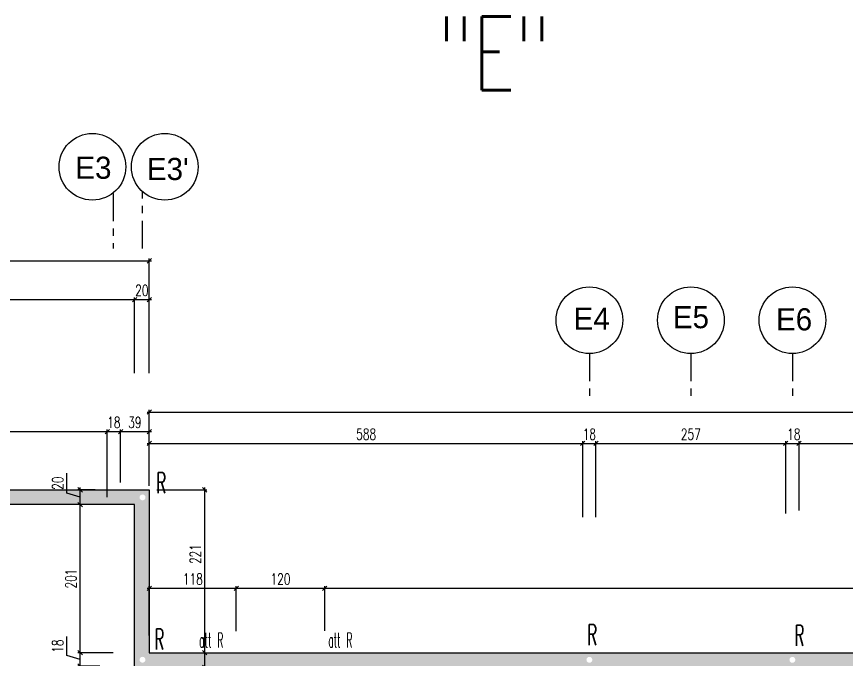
# Model space of a CAD drawing. Extents: x 307 to 786, y -197 to -94.
# Drawn here: x 380.37 to 391.63, y -164.95 to -156.23 of the extents above; entities that cross this region are included whole.
import ezdxf

# ---------------------------------------------------------------- set-up
doc = ezdxf.new("R2010")
doc.units = 0
doc.header["$LTSCALE"] = 0.5
doc.header["$MEASUREMENT"] = 0
doc.linetypes.add('AXES2', pattern=[1.125, 0.75, -0.125, 0.125, -0.125])
doc.layers.get('DEFPOINTS').update_dxf_attribs({"linetype": 'CONTINUOUS'})
for name, color, linetype in [('A05-AXES', 13, 'AXES2'), ('A19-COTATIONS', 146, 'CONTINUOUS'), ('AXES', 6, 'AXES2'), ('CADRE-CART', 7, 'CONTINUOUS'), ('COTATION', 7, 'CONTINUOUS'), ('MURS', 3, 'CONTINUOUS'), ('POCHAGE', 254, 'CONTINUOUS'), ('REPERE-RAID', 4, 'CONTINUOUS')]:
    doc.layers.add(name, color=color, linetype=linetype)
doc.styles.add('CGotH', font='GOTHIC.TTF')
doc.styles.add('ROMANS8', font='romans.shx', dxfattribs={"width": 0.7})
doc.styles.get("Standard").update_dxf_attribs({"font": 'txt.shx'})
doc.dimstyles.new('COT50 cm', dxfattribs={"dimtxt": 0.15, "dimasz": 0.06, "dimexe": 0.03, "dimexo": 0.1, "dimgap": 0.05, "dimtad": 1, "dimdec": 0, "dimlfac": 100, "dimzin": 0, "dimdsep": 46, "dimtxsty": 'ROMANS8', "dimblk1": 'OBLIQUE', "dimblk2": 'OBLIQUE', "dimsah": 1, "dimcen": 0.03, "dimdle": 0.03, "dimclrt": 1, "dimadec": 0, "dimazin": 0, "dimtfac": 1, "dimtdec": 0, "dimtmove": 0, "dimatfit": 3, "dimfxl": 1, "dimfxlon": 1, "dimtolj": 1, "dimtzin": 0, "dimlwd": -1, "dimlwe": -1, "dimarcsym": 0})

# ---------------------------------------------------------------- blocks, each defined once
blk = doc.blocks.new('_Oblique')
at = {"layer": 'COTATION', "color": 0, "lineweight": -2}
blk.add_line((-0.5, -0.5), (0.5, 0.5), dxfattribs=at)
blk = doc.blocks.new('*D839')
at = {"layer": 'COTATION', "color": 0, "transparency": 16777216}
for p, q in [((375.273, -160.371), (375.273, -160.041)), ((381.973, -160.371), (381.973, -160.041)), ((375.243, -160.071), (382.003, -160.071))]:
    blk.add_line(p, q, dxfattribs=at)
at = {"layer": 'DEFPOINTS', "color": 0, "transparency": 16777216}
for p in [(381.973, -160.071), (375.273, -162.651), (381.973, -162.851)]:
    blk.add_point(p, dxfattribs=at)
at = {"layer": 'COTATION', "color": 0, "transparency": 16777216, "xscale": 0.06, "yscale": 0.06, "zscale": 0.06, "rotation": 180}
blk.add_blockref('_Oblique', (375.273, -160.071), dxfattribs=at)
at = {"layer": 'COTATION', "color": 0, "transparency": 16777216, "xscale": 0.06, "yscale": 0.06, "zscale": 0.06}
blk.add_blockref('_Oblique', (381.973, -160.071), dxfattribs=at)
at = {"layer": 'COTATION', "color": 1, "transparency": 16777216, "insert": (378.623, -159.946), "char_height": 0.15, "attachment_point": 5, "style": 'ROMANS8'}
blk.add_mtext('\\A1;670', dxfattribs=at)
blk = doc.blocks.new('*D840')
at = {"layer": 'COTATION', "color": 0, "transparency": 16777216}
for p, q in [((381.973, -161.071), (381.973, -160.041)), ((382.173, -161.071), (382.173, -160.041)), ((381.943, -160.071), (382.203, -160.071))]:
    blk.add_line(p, q, dxfattribs=at)
at = {"layer": 'DEFPOINTS', "color": 0, "transparency": 16777216}
for p in [(382.173, -160.071), (381.973, -161.341), (382.173, -162.651)]:
    blk.add_point(p, dxfattribs=at)
at = {"layer": 'COTATION', "color": 0, "transparency": 16777216, "xscale": 0.06, "yscale": 0.06, "zscale": 0.06, "rotation": 180}
blk.add_blockref('_Oblique', (381.973, -160.071), dxfattribs=at)
at = {"layer": 'COTATION', "color": 0, "transparency": 16777216, "xscale": 0.06, "yscale": 0.06, "zscale": 0.06}
blk.add_blockref('_Oblique', (382.173, -160.071), dxfattribs=at)
at = {"layer": 'COTATION', "color": 1, "transparency": 16777216, "insert": (382.073, -159.946), "char_height": 0.15, "attachment_point": 5, "style": 'ROMANS8'}
blk.add_mtext('\\A1;20', dxfattribs=at)
blk = doc.blocks.new('*D841')
at = {"layer": 'COTATION', "color": 0, "transparency": 16777216}
for p, q in [((382.143, -162.022), (388.082, -162.022)), ((382.173, -162.551), (382.173, -161.992)), ((388.052, -163.022), (388.052, -161.992))]:
    blk.add_line(p, q, dxfattribs=at)
at = {"layer": 'DEFPOINTS', "color": 0, "transparency": 16777216}
for p in [(388.052, -162.022), (382.173, -162.651), (388.052, -163.146)]:
    blk.add_point(p, dxfattribs=at)
at = {"layer": 'COTATION', "color": 0, "transparency": 16777216, "xscale": 0.06, "yscale": 0.06, "zscale": 0.06, "rotation": 180}
blk.add_blockref('_Oblique', (382.173, -162.022), dxfattribs=at)
at = {"layer": 'COTATION', "color": 0, "transparency": 16777216, "xscale": 0.06, "yscale": 0.06, "zscale": 0.06}
blk.add_blockref('_Oblique', (388.052, -162.022), dxfattribs=at)
at = {"layer": 'COTATION', "color": 1, "transparency": 16777216, "insert": (385.113, -161.897), "char_height": 0.15, "attachment_point": 5, "style": 'ROMANS8'}
blk.add_mtext('\\A1;588', dxfattribs=at)
blk = doc.blocks.new('*D842')
at = {"layer": 'COTATION', "color": 0, "transparency": 16777216}
for p, q in [((388.022, -162.022), (388.262, -162.022)), ((388.052, -163.022), (388.052, -161.992)), ((388.232, -163.022), (388.232, -161.992))]:
    blk.add_line(p, q, dxfattribs=at)
at = {"layer": 'DEFPOINTS', "color": 0, "transparency": 16777216}
for p in [(388.232, -162.022), (388.052, -163.146), (388.232, -163.135)]:
    blk.add_point(p, dxfattribs=at)
at = {"layer": 'COTATION', "color": 0, "transparency": 16777216, "xscale": 0.06, "yscale": 0.06, "zscale": 0.06, "rotation": 180}
blk.add_blockref('_Oblique', (388.052, -162.022), dxfattribs=at)
at = {"layer": 'COTATION', "color": 0, "transparency": 16777216, "xscale": 0.06, "yscale": 0.06, "zscale": 0.06}
blk.add_blockref('_Oblique', (388.232, -162.022), dxfattribs=at)
at = {"layer": 'COTATION', "color": 1, "transparency": 16777216, "insert": (388.142, -161.897), "char_height": 0.15, "attachment_point": 5, "style": 'ROMANS8'}
blk.add_mtext('\\A1;18', dxfattribs=at)
blk = doc.blocks.new('*D843')
at = {"layer": 'COTATION', "color": 0, "transparency": 16777216}
for p, q in [((388.202, -162.022), (390.836, -162.022)), ((388.232, -163.022), (388.232, -161.992)), ((390.806, -162.974), (390.806, -161.992))]:
    blk.add_line(p, q, dxfattribs=at)
at = {"layer": 'DEFPOINTS', "color": 0, "transparency": 16777216}
for p in [(390.806, -162.022), (390.806, -163.074), (388.232, -163.135)]:
    blk.add_point(p, dxfattribs=at)
at = {"layer": 'COTATION', "color": 0, "transparency": 16777216, "xscale": 0.06, "yscale": 0.06, "zscale": 0.06, "rotation": 180}
blk.add_blockref('_Oblique', (388.232, -162.022), dxfattribs=at)
at = {"layer": 'COTATION', "color": 0, "transparency": 16777216, "xscale": 0.06, "yscale": 0.06, "zscale": 0.06}
blk.add_blockref('_Oblique', (390.806, -162.022), dxfattribs=at)
at = {"layer": 'COTATION', "color": 1, "transparency": 16777216, "insert": (389.519, -161.897), "char_height": 0.15, "attachment_point": 5, "style": 'ROMANS8'}
blk.add_mtext('\\A1;257', dxfattribs=at)
blk = doc.blocks.new('*D844')
at = {"layer": 'COTATION', "color": 0, "transparency": 16777216}
for p, q in [((390.776, -162.022), (391.017, -162.022)), ((390.806, -162.974), (390.806, -161.992)), ((390.987, -162.933), (390.987, -161.992))]:
    blk.add_line(p, q, dxfattribs=at)
at = {"layer": 'DEFPOINTS', "color": 0, "transparency": 16777216}
for p in [(390.987, -162.022), (390.806, -163.074), (390.987, -163.033)]:
    blk.add_point(p, dxfattribs=at)
at = {"layer": 'COTATION', "color": 0, "transparency": 16777216, "xscale": 0.06, "yscale": 0.06, "zscale": 0.06, "rotation": 180}
blk.add_blockref('_Oblique', (390.806, -162.022), dxfattribs=at)
at = {"layer": 'COTATION', "color": 0, "transparency": 16777216, "xscale": 0.06, "yscale": 0.06, "zscale": 0.06}
blk.add_blockref('_Oblique', (390.987, -162.022), dxfattribs=at)
at = {"layer": 'COTATION', "color": 1, "transparency": 16777216, "insert": (390.916, -161.897), "char_height": 0.15, "attachment_point": 5, "style": 'ROMANS8'}
blk.add_mtext('\\A1;18', dxfattribs=at)
blk = doc.blocks.new('*D845')
at = {"layer": 'COTATION', "color": 0, "transparency": 16777216}
for p, q in [((390.957, -162.022), (396.92, -162.022)), ((390.987, -162.933), (390.987, -161.992)), ((396.89, -163.022), (396.89, -161.992))]:
    blk.add_line(p, q, dxfattribs=at)
at = {"layer": 'DEFPOINTS', "color": 0, "transparency": 16777216}
for p in [(396.89, -162.022), (390.987, -163.033), (396.89, -163.57)]:
    blk.add_point(p, dxfattribs=at)
at = {"layer": 'COTATION', "color": 0, "transparency": 16777216, "xscale": 0.06, "yscale": 0.06, "zscale": 0.06, "rotation": 180}
blk.add_blockref('_Oblique', (390.987, -162.022), dxfattribs=at)
at = {"layer": 'COTATION', "color": 0, "transparency": 16777216, "xscale": 0.06, "yscale": 0.06, "zscale": 0.06}
blk.add_blockref('_Oblique', (396.89, -162.022), dxfattribs=at)
at = {"layer": 'COTATION', "color": 1, "transparency": 16777216, "insert": (393.938, -161.897), "char_height": 0.15, "attachment_point": 5, "style": 'ROMANS8'}
blk.add_mtext('\\A1;590', dxfattribs=at)
blk = doc.blocks.new('*D880')
at = {"layer": 'COTATION', "color": 0, "transparency": 16777216}
for p, q in [((375.003, -159.546), (382.203, -159.546)), ((375.033, -160.546), (375.033, -159.516)), ((382.173, -160.546), (382.173, -159.516))]:
    blk.add_line(p, q, dxfattribs=at)
at = {"layer": 'DEFPOINTS', "color": 0, "transparency": 16777216}
for p in [(382.173, -159.546), (375.033, -162.651), (382.173, -162.651)]:
    blk.add_point(p, dxfattribs=at)
at = {"layer": 'COTATION', "color": 0, "transparency": 16777216, "xscale": 0.06, "yscale": 0.06, "zscale": 0.06, "rotation": 180}
blk.add_blockref('_Oblique', (375.033, -159.546), dxfattribs=at)
at = {"layer": 'COTATION', "color": 0, "transparency": 16777216, "xscale": 0.06, "yscale": 0.06, "zscale": 0.06}
blk.add_blockref('_Oblique', (382.173, -159.546), dxfattribs=at)
at = {"layer": 'COTATION', "color": 1, "transparency": 16777216, "insert": (378.603, -159.421), "char_height": 0.15, "attachment_point": 5, "style": 'ROMANS8'}
blk.add_mtext('\\A1;714', dxfattribs=at)
blk = doc.blocks.new('*D881')
at = {"layer": 'COTATION', "color": 0, "transparency": 16777216}
for p, q in [((382.143, -161.596), (404, -161.596)), ((382.173, -162.596), (382.173, -161.566)), ((403.97, -162.596), (403.97, -161.566))]:
    blk.add_line(p, q, dxfattribs=at)
at = {"layer": 'DEFPOINTS', "color": 0, "transparency": 16777216}
for p in [(403.97, -161.596), (403.97, -163.507), (382.173, -164.324)]:
    blk.add_point(p, dxfattribs=at)
at = {"layer": 'COTATION', "color": 0, "transparency": 16777216, "xscale": 0.06, "yscale": 0.06, "zscale": 0.06, "rotation": 180}
blk.add_blockref('_Oblique', (382.173, -161.596), dxfattribs=at)
at = {"layer": 'COTATION', "color": 0, "transparency": 16777216, "xscale": 0.06, "yscale": 0.06, "zscale": 0.06}
blk.add_blockref('_Oblique', (403.97, -161.596), dxfattribs=at)
at = {"layer": 'COTATION', "color": 1, "transparency": 16777216, "insert": (393.071, -161.471), "char_height": 0.15, "attachment_point": 5, "style": 'ROMANS8'}
blk.add_mtext('\\A1;2180', dxfattribs=at)
blk = doc.blocks.new('*D893')
at = {"layer": 'COTATION', "color": 0, "transparency": 16777216}
for p, q in [((376.683, -161.862), (381.633, -161.862)), ((376.713, -162.313), (376.713, -161.832)), ((381.603, -162.751), (381.603, -161.832))]:
    blk.add_line(p, q, dxfattribs=at)
at = {"layer": 'DEFPOINTS', "color": 0, "transparency": 16777216}
for p in [(381.603, -161.862), (376.713, -162.413), (381.603, -162.851)]:
    blk.add_point(p, dxfattribs=at)
at = {"layer": 'COTATION', "color": 0, "transparency": 16777216, "xscale": 0.06, "yscale": 0.06, "zscale": 0.06, "rotation": 180}
blk.add_blockref('_Oblique', (376.713, -161.862), dxfattribs=at)
at = {"layer": 'COTATION', "color": 0, "transparency": 16777216, "xscale": 0.06, "yscale": 0.06, "zscale": 0.06}
blk.add_blockref('_Oblique', (381.603, -161.862), dxfattribs=at)
at = {"layer": 'COTATION', "color": 1, "transparency": 16777216, "insert": (379.158, -161.737), "char_height": 0.15, "attachment_point": 5, "style": 'ROMANS8'}
blk.add_mtext('\\A1;489', dxfattribs=at)
blk = doc.blocks.new('*D894')
at = {"layer": 'COTATION', "color": 0, "transparency": 16777216}
for p, q in [((381.573, -161.862), (381.813, -161.862)), ((381.603, -162.751), (381.603, -161.832)), ((381.783, -162.551), (381.783, -161.832))]:
    blk.add_line(p, q, dxfattribs=at)
at = {"layer": 'DEFPOINTS', "color": 0, "transparency": 16777216}
for p in [(381.783, -161.862), (381.783, -162.651), (381.603, -162.851)]:
    blk.add_point(p, dxfattribs=at)
at = {"layer": 'COTATION', "color": 0, "transparency": 16777216, "xscale": 0.06, "yscale": 0.06, "zscale": 0.06, "rotation": 180}
blk.add_blockref('_Oblique', (381.603, -161.862), dxfattribs=at)
at = {"layer": 'COTATION', "color": 0, "transparency": 16777216, "xscale": 0.06, "yscale": 0.06, "zscale": 0.06}
blk.add_blockref('_Oblique', (381.783, -161.862), dxfattribs=at)
at = {"layer": 'COTATION', "color": 1, "transparency": 16777216, "insert": (381.693, -161.737), "char_height": 0.15, "attachment_point": 5, "style": 'ROMANS8'}
blk.add_mtext('\\A1;18', dxfattribs=at)
blk = doc.blocks.new('*D895')
at = {"layer": 'COTATION', "color": 0, "transparency": 16777216}
for p, q in [((381.753, -161.862), (382.203, -161.862)), ((381.783, -162.551), (381.783, -161.832)), ((382.173, -162.504), (382.173, -161.832))]:
    blk.add_line(p, q, dxfattribs=at)
at = {"layer": 'DEFPOINTS', "color": 0, "transparency": 16777216}
for p in [(382.173, -161.862), (381.783, -162.651), (382.173, -162.604)]:
    blk.add_point(p, dxfattribs=at)
at = {"layer": 'COTATION', "color": 0, "transparency": 16777216, "xscale": 0.06, "yscale": 0.06, "zscale": 0.06, "rotation": 180}
blk.add_blockref('_Oblique', (381.783, -161.862), dxfattribs=at)
at = {"layer": 'COTATION', "color": 0, "transparency": 16777216, "xscale": 0.06, "yscale": 0.06, "zscale": 0.06}
blk.add_blockref('_Oblique', (382.173, -161.862), dxfattribs=at)
at = {"layer": 'COTATION', "color": 1, "transparency": 16777216, "insert": (381.978, -161.737), "char_height": 0.15, "attachment_point": 5, "style": 'ROMANS8'}
blk.add_mtext('\\A1;39', dxfattribs=at)
blk = doc.blocks.new('*D896')
at = {"layer": 'COTATION', "color": 0, "transparency": 16777216}
for p, q in [((382.143, -163.986), (383.383, -163.986)), ((382.173, -164.628), (382.173, -163.956)), ((383.353, -164.569), (383.353, -163.956))]:
    blk.add_line(p, q, dxfattribs=at)
at = {"layer": 'DEFPOINTS', "color": 0, "transparency": 16777216}
for p in [(383.353, -163.986), (383.353, -164.669), (382.173, -164.728)]:
    blk.add_point(p, dxfattribs=at)
at = {"layer": 'COTATION', "color": 0, "transparency": 16777216, "xscale": 0.06, "yscale": 0.06, "zscale": 0.06, "rotation": 180}
blk.add_blockref('_Oblique', (382.173, -163.986), dxfattribs=at)
at = {"layer": 'COTATION', "color": 0, "transparency": 16777216, "xscale": 0.06, "yscale": 0.06, "zscale": 0.06}
blk.add_blockref('_Oblique', (383.353, -163.986), dxfattribs=at)
at = {"layer": 'COTATION', "color": 1, "transparency": 16777216, "insert": (382.763, -163.861), "char_height": 0.15, "attachment_point": 5, "style": 'ROMANS8'}
blk.add_mtext('\\A1;118', dxfattribs=at)
blk = doc.blocks.new('*D897')
at = {"layer": 'COTATION', "color": 0, "transparency": 16777216}
for p, q in [((383.323, -163.986), (384.583, -163.986)), ((383.353, -164.569), (383.353, -163.956)), ((384.553, -164.564), (384.553, -163.956))]:
    blk.add_line(p, q, dxfattribs=at)
at = {"layer": 'DEFPOINTS', "color": 0, "transparency": 16777216}
for p in [(384.553, -163.986), (383.353, -164.669), (384.553, -164.664)]:
    blk.add_point(p, dxfattribs=at)
at = {"layer": 'COTATION', "color": 0, "transparency": 16777216, "xscale": 0.06, "yscale": 0.06, "zscale": 0.06, "rotation": 180}
blk.add_blockref('_Oblique', (383.353, -163.986), dxfattribs=at)
at = {"layer": 'COTATION', "color": 0, "transparency": 16777216, "xscale": 0.06, "yscale": 0.06, "zscale": 0.06}
blk.add_blockref('_Oblique', (384.553, -163.986), dxfattribs=at)
at = {"layer": 'COTATION', "color": 1, "transparency": 16777216, "insert": (383.953, -163.861), "char_height": 0.15, "attachment_point": 5, "style": 'ROMANS8'}
blk.add_mtext('\\A1;120', dxfattribs=at)
blk = doc.blocks.new('*D898')
at = {"layer": 'COTATION', "color": 0, "transparency": 16777216}
for p, q in [((384.523, -163.986), (404, -163.986)), ((384.553, -164.564), (384.553, -163.956)), ((403.97, -164.761), (403.97, -163.956))]:
    blk.add_line(p, q, dxfattribs=at)
at = {"layer": 'DEFPOINTS', "color": 0, "transparency": 16777216}
for p in [(403.97, -163.986), (384.553, -164.664), (403.97, -164.861)]:
    blk.add_point(p, dxfattribs=at)
at = {"layer": 'COTATION', "color": 0, "transparency": 16777216, "xscale": 0.06, "yscale": 0.06, "zscale": 0.06, "rotation": 180}
blk.add_blockref('_Oblique', (384.553, -163.986), dxfattribs=at)
at = {"layer": 'COTATION', "color": 0, "transparency": 16777216, "xscale": 0.06, "yscale": 0.06, "zscale": 0.06}
blk.add_blockref('_Oblique', (403.97, -163.986), dxfattribs=at)
at = {"layer": 'COTATION', "color": 1, "transparency": 16777216, "insert": (394.261, -163.861), "char_height": 0.15, "attachment_point": 5, "style": 'ROMANS8'}
blk.add_mtext('\\A1;1942', dxfattribs=at)
blk = doc.blocks.new('*D1124')
at = {"layer": 'COTATION', "color": 0, "transparency": 16777216}
for p, q in [((381.055, -164.897), (381.055, -164.642)), ((381.235, -164.951), (381.055, -164.897)), ((381.683, -164.861), (381.205, -164.861)), ((381.235, -165.071), (381.235, -164.831)), ((381.503, -165.041), (381.205, -165.041))]:
    blk.add_line(p, q, dxfattribs=at)
at = {"layer": 'DEFPOINTS', "color": 0, "transparency": 16777216}
for p in [(381.235, -164.861), (381.783, -164.861), (381.603, -165.041)]:
    blk.add_point(p, dxfattribs=at)
at = {"layer": 'COTATION', "color": 0, "transparency": 16777216, "xscale": 0.06, "yscale": 0.06, "zscale": 0.06}
for p, rotation in [((381.235, -164.861), 90), ((381.235, -165.041), 270)]:
    blk.add_blockref('_Oblique', p, dxfattribs=dict(at, rotation=rotation))
at = {"layer": 'COTATION', "color": 1, "transparency": 16777216, "insert": (380.93, -164.77), "char_height": 0.15, "attachment_point": 5, "rotation": 90, "style": 'ROMANS8'}
blk.add_mtext('\\A1;18', dxfattribs=at)
blk = doc.blocks.new('*D1125')
at = {"layer": 'COTATION', "color": 0, "transparency": 16777216}
for p, q in [((381.405, -162.851), (381.205, -162.851)), ((381.235, -164.891), (381.235, -162.821)), ((381.683, -164.861), (381.205, -164.861))]:
    blk.add_line(p, q, dxfattribs=at)
at = {"layer": 'DEFPOINTS', "color": 0, "transparency": 16777216}
for p in [(381.235, -162.851), (381.505, -162.851), (381.783, -164.861)]:
    blk.add_point(p, dxfattribs=at)
at = {"layer": 'COTATION', "color": 0, "transparency": 16777216, "xscale": 0.06, "yscale": 0.06, "zscale": 0.06}
for p, rotation in [((381.235, -162.851), 90), ((381.235, -164.861), 270)]:
    blk.add_blockref('_Oblique', p, dxfattribs=dict(at, rotation=rotation))
at = {"layer": 'COTATION', "color": 1, "transparency": 16777216, "insert": (381.11, -163.856), "char_height": 0.15, "attachment_point": 5, "rotation": 90, "style": 'ROMANS8'}
blk.add_mtext('\\A1;201', dxfattribs=at)
blk = doc.blocks.new('*D1126')
at = {"layer": 'COTATION', "color": 0, "transparency": 16777216}
for p, q in [((381.055, -162.697), (381.055, -162.427)), ((381.44, -162.651), (381.205, -162.651)), ((381.235, -162.881), (381.235, -162.621)), ((381.235, -162.751), (381.055, -162.697)), ((381.405, -162.851), (381.205, -162.851))]:
    blk.add_line(p, q, dxfattribs=at)
at = {"layer": 'DEFPOINTS', "color": 0, "transparency": 16777216}
for p in [(381.235, -162.651), (381.54, -162.651), (381.505, -162.851)]:
    blk.add_point(p, dxfattribs=at)
at = {"layer": 'COTATION', "color": 0, "transparency": 16777216, "xscale": 0.06, "yscale": 0.06, "zscale": 0.06}
for p, rotation in [((381.235, -162.651), 90), ((381.235, -162.851), 270)]:
    blk.add_blockref('_Oblique', p, dxfattribs=dict(at, rotation=rotation))
at = {"layer": 'COTATION', "color": 1, "transparency": 16777216, "insert": (380.93, -162.562), "char_height": 0.15, "attachment_point": 5, "rotation": 90, "style": 'ROMANS8'}
blk.add_mtext('\\A1;20', dxfattribs=at)
blk = doc.blocks.new('*D1136')
at = {"layer": 'COTATION', "color": 0, "transparency": 16777216}
for p, q in [((382.872, -164.861), (382.954, -164.861)), ((382.924, -165.091), (382.924, -164.831)), ((382.925, -165.061), (382.894, -165.061))]:
    blk.add_line(p, q, dxfattribs=at)
at = {"layer": 'DEFPOINTS', "color": 0, "transparency": 16777216}
for p in [(382.772, -164.861), (382.924, -164.861), (383.025, -165.061)]:
    blk.add_point(p, dxfattribs=at)
at = {"layer": 'COTATION', "color": 0, "transparency": 16777216, "xscale": 0.06, "yscale": 0.06, "zscale": 0.06}
for p, rotation in [((382.924, -164.861), 90), ((382.924, -165.061), 270)]:
    blk.add_blockref('_Oblique', p, dxfattribs=dict(at, rotation=rotation))
at = {"layer": 'COTATION', "color": 1, "transparency": 16777216, "insert": (382.799, -165.168), "char_height": 0.15, "attachment_point": 5, "rotation": 90, "style": 'ROMANS8'}
blk.add_mtext('\\A1;20', dxfattribs=at)
blk = doc.blocks.new('*D1137')
at = {"layer": 'COTATION', "color": 0, "transparency": 16777216}
for p, q in [((382.273, -162.651), (382.954, -162.651)), ((382.924, -164.891), (382.924, -162.621)), ((382.872, -164.861), (382.954, -164.861))]:
    blk.add_line(p, q, dxfattribs=at)
at = {"layer": 'DEFPOINTS', "color": 0, "transparency": 16777216}
for p in [(382.173, -162.651), (382.924, -162.651), (382.772, -164.861)]:
    blk.add_point(p, dxfattribs=at)
at = {"layer": 'COTATION', "color": 0, "transparency": 16777216, "xscale": 0.06, "yscale": 0.06, "zscale": 0.06}
for p, rotation in [((382.924, -162.651), 90), ((382.924, -164.861), 270)]:
    blk.add_blockref('_Oblique', p, dxfattribs=dict(at, rotation=rotation))
at = {"layer": 'COTATION', "color": 1, "transparency": 16777216, "insert": (382.799, -163.522), "char_height": 0.15, "attachment_point": 5, "rotation": 90, "style": 'ROMANS8'}
blk.add_mtext('\\A1;221', dxfattribs=at)

msp = doc.modelspace()

# ---------------------------------------------------------------- hatches: boundary and pattern name
at = {"layer": 'POCHAGE'}
h = msp.add_hatch(color=256, dxfattribs=at)
h.dxf.hatch_style = 1
h.paths.add_polyline_path([(382.173, -164.8613), (382.1728, -162.6513), (375.273, -162.6513), (375.273, -162.8513), (381.973, -162.8513), (381.9728, -169.9414), (382.1728, -169.9413), (382.173, -165.0613), (388.0528, -165.0613), (388.0528, -169.9412), (388.2328, -169.9412), (388.2328, -165.0613), (390.8066, -165.0613), (390.8065, -169.9412), (390.9866, -169.9412), (390.9866, -165.0613), (396.8899, -165.0613), (396.8899, -170.9414), (397.0699, -170.9414), (397.0699, -165.0613), (400.7886, -165.0614), (400.7886, -171.6264), (402.5637, -171.6263), (402.5637, -171.4463), (400.9687, -171.4463), (400.9687, -167.6316), (402.2767, -167.6317), (402.2766, -168.685), (402.4566, -168.685), (402.4566, -166.4416), (402.2767, -166.4416), (402.2767, -167.4516), (400.9687, -167.4516), (400.9687, -165.0612), (400.9687, -165.0613), (403.8098, -165.0613), (403.8098, -169.9609), (402.4592, -169.9609), (402.4592, -169.8409), (402.2793, -169.8409), (402.2793, -170.141), (403.8098, -170.141), (403.8098, -171.6263), (403.969, -171.6263), (403.969, -171.621), (403.9699, -164.8613)])
edge = h.paths.add_edge_path(flags=16)
edge.add_arc((396.9697, -164.9585), 0.04, 0, 360)
edge = h.paths.add_edge_path(flags=16)
edge.add_arc((400.8684, -164.9598), 0.04, 0, 360)
edge = h.paths.add_edge_path(flags=16)
edge.add_arc((400.8684, -167.5416), 0.04, 0, 360)
edge = h.paths.add_edge_path(flags=16)
edge.add_arc((402.3696, -166.5416), 0.04, 0, 360)
edge = h.paths.add_edge_path(flags=16)
edge.add_arc((402.3667, -167.5416), 0.04, 0, 360)
edge = h.paths.add_edge_path(flags=16)
edge.add_arc((403.8697, -164.9598), 0.04, 0, 360)
edge = h.paths.add_edge_path(flags=16)
edge.add_arc((402.3663, -168.586), 0.04, 0, 360)
edge = h.paths.add_edge_path(flags=16)
edge.add_arc((400.8684, -171.5263), 0.04, 0, 360)
edge = h.paths.add_edge_path(flags=16)
edge.add_arc((402.4647, -171.5268), 0.04, 0, 360)
edge = h.paths.add_edge_path(flags=16)
edge.add_arc((390.8965, -164.9575), 0.04, 0, 360)
edge = h.paths.add_edge_path(flags=16)
edge.add_arc((403.8897, -171.5263), 0.04, 0, 360)
edge = h.paths.add_edge_path(flags=16)
edge.add_arc((388.1428, -164.957), 0.04, 0, 360)
edge = h.paths.add_edge_path(flags=16)
edge.add_arc((382.0807, -164.9559), 0.04, 0, 360)
edge = h.paths.add_edge_path(flags=16)
edge.add_arc((382.0811, -162.7541), 0.04, 0, 360)

# ---------------------------------------------------------------- linework, layer by layer
at = {"layer": 'A19-COTATIONS', "color": 242, "lineweight": 30, "ltscale": 10, "true_color": 0xcd2027}
for centre in [(381.4006, -158.2703), (382.3834, -158.2703), (388.1428, -160.3504), (389.5197, -160.3504), (390.8965, -160.3504)]:
    msp.add_circle(centre, 0.4522, dxfattribs=at)
at = {"layer": 'AXES', "color": 1}
for p, q in [((381.6828, -158.633), (381.6828, -159.3761)), ((382.0825, -159.3761), (382.0828, -158.6082)), ((388.1428, -160.8026), (388.1428, -161.4562)), ((389.5197, -160.8026), (389.5197, -161.4562)), ((390.8965, -160.8026), (390.8965, -161.4562))]:
    msp.add_line(p, q, dxfattribs=at)
at = {"layer": 'MURS'}
for points in [[(375.073, -162.6513), (382.1728, -162.6513), (382.173, -164.8613), (403.9699, -164.8613)], [(402.5637, -171.6263), (400.7886, -171.6264), (400.7886, -165.0614), (397.0699, -165.0613), (397.0699, -171.5412), (396.8899, -171.5412), (396.8899, -165.0613), (390.9866, -165.0613), (390.9866, -170.5412), (390.8064, -170.5412), (390.8066, -165.0613), (388.2328, -165.0613), (388.2328, -170.5412), (388.0528, -170.5412), (388.0528, -165.0613), (382.173, -165.0613), (382.1728, -170.5412), (381.9728, -170.5412), (381.973, -162.8513), (375.073, -162.8513)]]:
    msp.add_lwpolyline(points, dxfattribs=at)

# ---------------------------------------------------------------- texts
at = {"layer": 'A05-AXES', "color": 1, "ltscale": 0.5, "char_height": 0.3, "width": 0.3408, "attachment_point": 2, "rotation": 0.00168, "line_spacing_factor": 1.032839, "style": 'CGotH'}
for s, insert in [('E3', (381.4146, -158.133)), ("E3'", (382.4233, -158.1493)), ('E5', (389.5198, -160.1595)), ('E4', (388.1742, -160.179)), ('E6', (390.9192, -160.1885))]:
    msp.add_mtext(s, dxfattribs=dict(at, insert=insert))
at = {"layer": 'CADRE-CART', "color": 4, "style": 'ROMANS8', "width": 0.7}
msp.add_text('"E"', height=1, dxfattribs=at).set_placement((386.0854, -157.2328))
at = {"layer": 'REPERE-RAID', "color": 4}
for s, height, width, p in [('R', 0.28, 0.519, (382.2704, -162.6952)), ('R', 0.28, 0.519, (382.244, -164.8172)), ('R', 0.28, 0.519, (388.1161, -164.7562)), ('R', 0.28, 0.519, (390.9272, -164.7652)), ('att R', 0.2, 0.45, (382.8494, -164.7898)), ('att R', 0.2, 0.45, (384.6015, -164.7898))]:
    msp.add_text(s, height=height, dxfattribs=dict(at, width=width)).set_placement(p)

# ---------------------------------------------------------------- dimensions: what is measured, and where the dimension line sits
at = {"layer": 'COTATION'}
for base, p1, p2, override, picture, middle in [((382.1728, -159.5462), (375.0328, -162.6513), (382.1728, -162.6513), {"dimtmove": 1}, '*D880', (378.6028, -159.4212)), ((381.973, -160.071), (375.273, -162.6513), (381.973, -162.8513), {"dimtmove": 1, "dimfxl": 0.3, "dimfxlon": 1}, '*D839', (378.623, -159.946)), ((381.6028, -161.8617), (376.7127, -162.4132), (381.6028, -162.8513), {"dimtmove": 1}, '*D893', (379.1577, -161.7367)), ((382.173, -161.8617), (381.7828, -162.6513), (382.173, -162.6036), {"dimtmove": 1}, '*D895', (381.9779, -161.7367)), ((390.8063, -162.0222), (388.2325, -163.1355), (390.8063, -163.0739), {"dimtmove": 1}, '*D843', (389.5194, -161.8972)), ((396.8897, -162.0222), (390.9866, -163.0328), (396.8897, -163.57), {"dimtmove": 1}, '*D845', (393.9381, -161.8972)), ((384.5527, -163.9856), (383.3528, -164.6692), (384.5527, -164.6643), {"dimtmove": 1}, '*D897', (383.9527, -163.8606)), ((403.9697, -163.9856), (384.5527, -164.6643), (403.9697, -164.8613), {"dimtmove": 1}, '*D898', (394.2612, -163.8606))]:
    dim = msp.add_linear_dim(base=base, p1=p1, p2=p2, dimstyle='COT50 cm', override=override, dxfattribs=at)
    dim.commit()
    dim.dimension.update_dxf_attribs({"geometry": picture, "text_midpoint": middle})
dim = msp.add_linear_dim(base=(382.1728, -160.071), p1=(381.973, -161.3409), p2=(382.1728, -162.6513), dimstyle='COT50 cm', dxfattribs=at)
dim.commit()
dim.dimension.update_dxf_attribs({"geometry": '*D840', "text_midpoint": (382.0729, -160.071), "dimtype": 160})
for base, p1, p2, picture, middle in [((403.9699, -161.5963), (382.173, -164.3244), (403.9699, -163.5067), '*D881', (393.0715, -161.4713)), ((388.0525, -162.0222), (382.1728, -162.6513), (388.0525, -163.1457), '*D841', (385.1126, -161.8972)), ((383.3528, -163.9856), (382.173, -164.7278), (383.3528, -164.6692), '*D896', (382.7629, -163.8606))]:
    dim = msp.add_linear_dim(base=base, p1=p1, p2=p2, dimstyle='COT50 cm', dxfattribs=at)
    dim.commit()
    dim.dimension.update_dxf_attribs({"geometry": picture, "text_midpoint": middle})
for base, p1, p2, picture, middle in [((381.7828, -161.8617), (381.6028, -162.8513), (381.7828, -162.6513), '*D894', (381.6928, -161.8617)), ((388.2325, -162.0222), (388.0525, -163.1457), (388.2325, -163.1355), '*D842', (388.1425, -162.0222)), ((390.9866, -162.0222), (390.8063, -163.0739), (390.9866, -163.0328), '*D844', (390.9155, -162.0222))]:
    dim = msp.add_linear_dim(base=base, p1=p1, p2=p2, dimstyle='COT50 cm', override={"dimtmove": 1}, dxfattribs=at)
    dim.commit()
    dim.dimension.update_dxf_attribs({"geometry": picture, "text_midpoint": middle, "dimtype": 160})
for base, p1, p2, picture, middle in [((381.2351, -162.6513), (381.5048, -162.8513), (381.5397, -162.6513), '*D1126', (380.9301, -162.6473)), ((381.2351, -162.8513), (381.7828, -164.8613), (381.5048, -162.8513), '*D1125', (381.1101, -163.8563)), ((381.2351, -164.8613), (381.6028, -165.0413), (381.7828, -164.8613), '*D1124', (380.9301, -164.8473))]:
    dim = msp.add_linear_dim(base=base, p1=p1, p2=p2, angle=90, dimstyle='COT50 cm', override={"dimtmove": 1}, dxfattribs=at)
    dim.commit()
    dim.dimension.update_dxf_attribs({"geometry": picture, "text_midpoint": middle})
for base, p1, p2, picture, middle in [((382.924, -162.6513), (382.7724, -164.8613), (382.1728, -162.6513), '*D1137', (382.924, -163.5223)), ((382.924, -164.8613), (383.0251, -165.0613), (382.7724, -164.8613), '*D1136', (382.924, -165.1679))]:
    dim = msp.add_linear_dim(base=base, p1=p1, p2=p2, angle=90, dimstyle='COT50 cm', override={"dimtmove": 1}, dxfattribs=at)
    dim.commit()
    dim.dimension.update_dxf_attribs({"geometry": picture, "text_midpoint": middle, "dimtype": 160})

doc.saveas('drawing.dxf')
